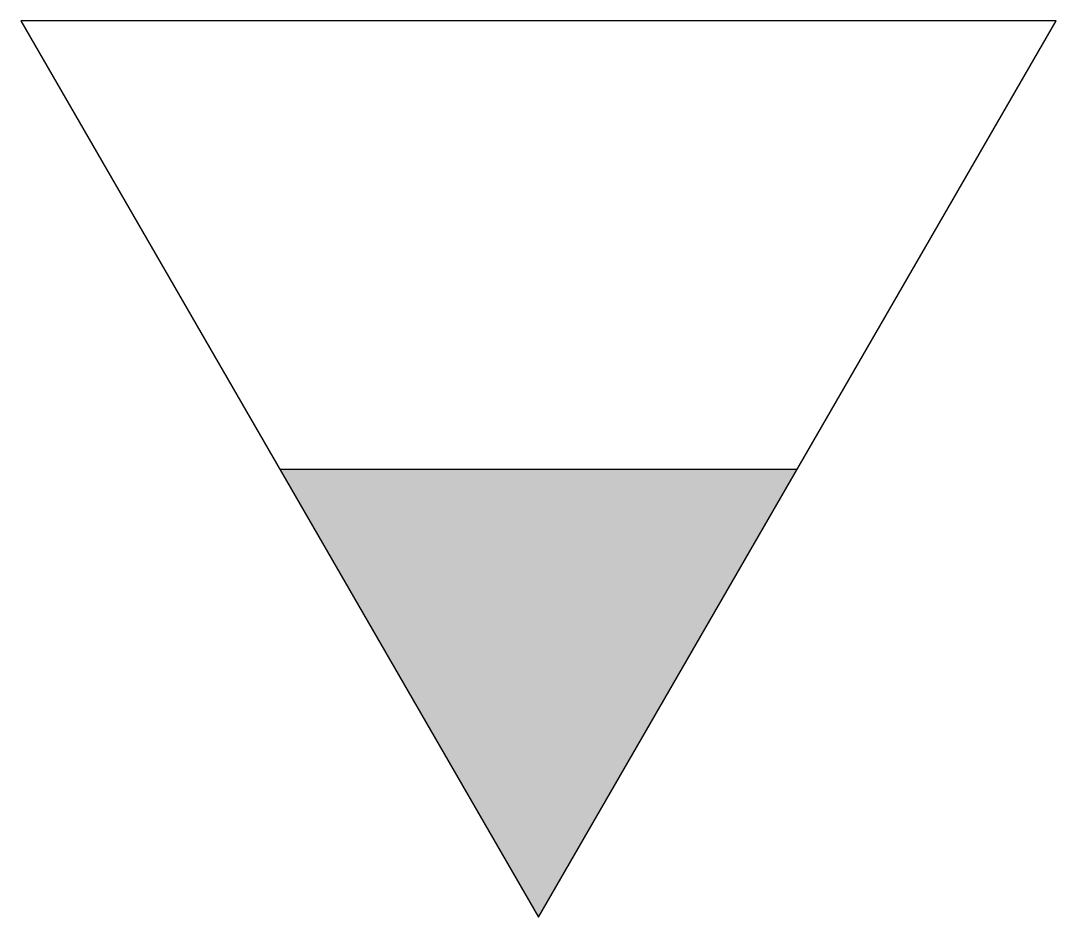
# Model space of a CAD drawing. Extents: x -2825339.13 to -2825334.13, y -1417930.38 to -1417926.05.
import ezdxf

# ---------------------------------------------------------------- set-up
doc = ezdxf.new("R2010")
doc.units = 0
doc.header["$MEASUREMENT"] = 0
doc.layers.get('0').update_dxf_attribs({"linetype": 'CONTINUOUS'})

# ---------------------------------------------------------------- blocks, each defined once
blk = doc.blocks.new('A$C2DDA393F')
for p, q in [((-0.0086, 4.3301), (2.4914, 0)), ((4.9914, 4.3301), (-0.0086, 4.3301)), ((2.4914, 0), (4.9914, 4.3301))]:
    blk.add_line(p, q)

msp = doc.modelspace()

# ---------------------------------------------------------------- hatches: boundary and pattern name
msp.add_hatch(color=256).paths.add_polyline_path([(-2825335.3826, -1417928.2197), (-2825337.8826, -1417928.2197), (-2825336.6326, -1417930.3847)])

# ---------------------------------------------------------------- linework, layer by layer
msp.add_line((-2825337.8826, -1417928.2197), (-2825335.3826, -1417928.2197))

# ---------------------------------------------------------------- block references
msp.add_blockref('A$C2DDA393F', (-2825339.124, -1417930.3847))

doc.saveas('drawing.dxf')
